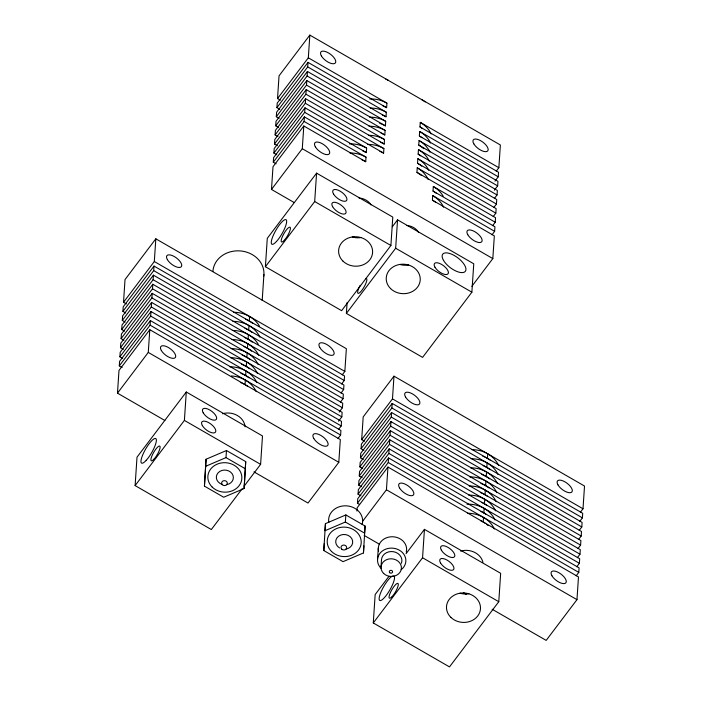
<?xml version="1.0" encoding="UTF-8"?>
<svg xmlns="http://www.w3.org/2000/svg" width="702" height="702" viewBox="0 0 702 702"><rect width="100%" height="100%" fill="white"/><g stroke="black" fill="none" stroke-linecap="round" stroke-linejoin="round"><path stroke-width="1.05" d="M204.44 486.135L206.063 459.231L226.474 450.517L245.718 461.618L244.568 481.432L244.094 488.531L223.692 497.244L204.44 486.135L206.063 459.231M244.094 488.531L245.718 461.618M323.806 550.552L325.43 523.648L345.84 514.935L365.084 526.035L363.46 552.948L343.05 561.661L323.806 550.552L324.271 543.453M164.873 420.489L117.48 393.155L118.989 370.437L149.789 329.694L340.321 439.575L338.812 462.302L308.011 503.044L253.975 471.884M122.122 367.523L119.287 365.891L119.594 361.346L150.395 320.603L340.926 430.493L340.619 435.038L338.004 438.504M122.718 358.432L119.893 356.809L120.191 352.264L151 311.521L341.532 421.402L341.225 425.947L338.601 429.413M123.324 349.35L120.498 347.718L120.797 343.173L151.597 302.43L342.128 412.311L341.83 416.856L338.557 421.191M123.929 340.259L121.104 338.627L121.402 334.082L152.202 293.339L342.734 403.229L342.436 407.765L339.154 412.1M124.535 331.168L121.7 329.536L122.008 325L152.808 284.257L343.339 394.138L343.041 398.683L340.417 402.149M125.14 322.086L122.306 320.454L122.613 315.909L153.413 275.166L343.945 385.047L343.638 389.592L341.023 393.059M125.737 312.995L122.911 311.363L123.21 306.818L154.019 266.076L344.55 375.956L344.243 380.502L341.62 383.968M126.342 303.905L123.517 302.272L125.026 279.554L155.826 238.812L346.358 348.692L344.849 371.419L342.225 374.886M242.216 488.697L211.328 529.545L135.117 485.591L137.004 457.195L186.284 392.006L262.495 435.96L260.609 464.355L244.182 486.091M117.48 393.155L148.28 352.413L149.789 329.694M119.287 365.891L150.088 325.149L150.395 320.603M119.893 356.809L150.693 316.067L151 311.521M120.498 347.718L151.299 306.976L151.597 302.43M121.104 338.627L151.904 297.885L152.202 293.339M121.7 329.536L152.51 288.794L152.808 284.257M122.306 320.454L153.106 279.712L153.413 275.166M122.911 311.363L153.712 270.621L154.019 266.076M123.517 302.272L154.317 261.53L155.826 238.812M135.117 485.591L184.398 420.401L186.284 392.006M205.589 466.33L226 457.616L226.474 450.517M245.059 384.635L245.358 380.089M245.656 375.552L245.963 371.007M246.262 366.462L246.56 361.916M246.867 357.371L247.165 352.825M247.473 348.28L247.771 343.743M248.069 339.198L248.376 334.652M248.675 330.107L248.982 325.561M249.28 321.016L249.579 316.47M262.188 300.491L263.917 274.482M265.4 266.725L267.286 238.32L316.576 173.14L392.787 217.094L390.9 245.489L341.62 310.679L265.4 266.725L314.689 201.535L316.576 173.14M294.235 202.571L271.49 189.443L272.999 166.725L303.799 125.983L365.724 161.697L366.023 157.151L304.098 121.437L304.405 116.892L366.321 152.606L366.628 148.061L304.703 112.346L305.01 107.81L383.599 153.133L383.906 148.587L305.309 103.264L305.607 98.719L384.205 144.042L384.503 139.505L305.914 94.173L306.212 89.628L384.81 134.959L385.108 130.414L306.511 85.082L306.818 80.546L385.407 125.869L385.714 121.323L307.116 76L307.423 71.455L386.012 116.778L386.319 112.232L307.722 66.909L308.02 62.364L386.618 107.696L386.916 103.15L308.327 57.818L309.836 35.1L500.368 144.981L498.859 167.708L496.235 171.174M276.114 163.803L273.297 162.18L273.604 157.634L304.405 116.892M276.72 154.712L273.903 153.097L274.201 148.552L305.01 107.81M277.343 145.639L274.508 144.007L274.807 139.461L305.607 98.719M277.948 136.557L275.114 134.916L275.412 130.37L306.212 89.628M278.554 127.466L275.71 125.825L276.018 121.288L306.818 80.546M279.159 118.375L276.316 116.743L276.614 112.197L307.423 71.455M279.765 109.293L276.921 107.652L277.22 103.106L308.02 62.364M280.361 100.202L277.527 98.561L279.036 75.842L309.836 35.1M271.49 189.443L302.29 148.701L303.799 125.983M325.43 523.648L324.956 530.747L345.366 522.034L364.619 533.143L365.084 526.035M392.295 226.79L397.551 219.84L473.762 263.794L471.876 292.19L422.595 357.379L346.376 313.425L347.104 302.501M345.366 522.034L345.84 514.935M356.932 511.038L357.151 507.792L387.952 467.049L578.483 576.93L576.974 599.657L546.174 640.399L492.146 609.231M359.336 504.334L357.45 503.246L357.757 498.701L388.557 457.958L579.089 567.848L578.79 572.384L576.166 575.859M360.889 495.787L358.055 494.155L358.362 489.619L389.162 448.876L579.694 558.757L579.387 563.302L576.772 566.768M361.495 486.705L358.661 485.073L358.959 480.528L389.768 439.785L580.3 549.666L579.992 554.211L577.369 557.678M362.092 477.614L359.266 475.982L359.564 471.437L390.365 430.695L580.896 540.575L580.598 545.121L577.974 548.587M362.697 468.524L359.872 466.891L360.17 462.346L390.97 421.604L581.502 531.493L581.203 536.038L578.58 539.505M363.303 459.441L360.468 457.809L360.775 453.264L391.576 412.522L582.107 522.402L581.809 526.948L579.185 530.414M363.908 450.351L361.074 448.718L361.381 444.173L392.181 403.431L582.713 513.311L582.406 517.857L579.791 521.323M364.505 441.26L361.679 439.627L363.188 416.909L393.989 376.167L584.52 486.047L583.011 508.774L580.387 512.241M363.46 552.948L363.934 545.849M346.376 313.425L395.665 248.236L397.551 219.84M406.054 553.694L424.447 529.361L500.658 573.315L498.78 601.711L449.491 666.9L373.28 622.946L375.166 594.541L388.969 576.289M377.527 559.529L378.281 548.174M381.01 567.014L381.493 559.766A10.214 8.836 3.8 0 1 393.532 551.719A10.214 8.836 3.8 0 1 401.412 563.267M362.855 520.981L386.442 489.768L387.952 467.049M357.45 503.246L388.259 462.504L388.557 457.958M358.055 494.155L388.855 453.413L389.162 448.876M358.661 485.073L389.461 444.331L389.768 439.785M359.266 475.982L390.066 435.24L390.365 430.695M359.872 466.891L390.672 426.149L390.97 421.604M360.468 457.809L391.277 417.067L391.576 412.522M361.074 448.718L391.874 407.976L392.181 403.431M361.679 439.627L392.479 398.885L393.989 376.167M421.112 175.281A28.378 24.552 3.8 0 0 416.944 172.367L417.242 167.822L495.84 213.145L493.216 216.611M421.709 166.19A28.378 24.552 3.8 0 0 417.55 163.276L417.848 158.731L496.446 204.054L493.822 207.529M420.717 155.853A28.378 24.552 3.8 0 0 418.146 154.186L418.453 149.64L497.042 194.972L494.427 198.438M423.675 148.666A28.378 24.552 3.8 0 0 418.752 145.095L419.059 140.558L497.648 185.881L494.375 190.216M421.928 137.671A28.378 24.552 3.8 0 0 419.357 136.012L419.656 131.467L498.253 176.79L494.98 181.125M422.525 128.589A28.378 24.552 3.8 0 0 419.963 126.922L420.261 122.376L498.859 167.708M435.784 202.43A28.378 24.552 3.8 0 0 432.406 200.158L432.713 195.612L494.629 231.327L492.014 234.793M436.39 193.34A28.378 24.552 3.8 0 0 433.011 191.067L433.309 186.521L495.235 222.236L492.611 225.702M373.28 622.946L422.56 557.757L424.447 529.361M471.849 286.328L492.822 258.59L494.331 235.863L432.406 200.158M494.629 231.327L494.936 226.781L433.011 191.067M495.235 222.236L495.542 217.69L416.944 172.367M495.84 213.145L496.138 208.599L417.55 163.276M496.446 204.054L496.744 199.517L418.146 154.186M497.042 194.972L497.349 190.426L418.752 145.095M497.648 185.881L497.955 181.335L419.357 136.012M498.253 176.79L498.552 172.244L419.963 126.922M483.222 521.99L483.52 517.444M483.827 512.899L484.126 508.362M484.424 503.817L484.731 499.271M485.029 494.726L485.336 490.18M485.635 485.635L485.933 481.089M486.24 476.553L486.539 472.007M486.837 467.462L487.144 462.916M487.442 458.371L487.75 453.825M277.527 98.561L308.327 57.818M276.921 107.652L307.722 66.909M276.316 116.743L307.116 76M275.71 125.825L306.511 85.082M275.114 134.916L305.914 94.173M274.508 144.007L305.309 103.264M273.903 153.097L304.703 112.346M273.297 162.18L304.098 121.437M302.29 148.701L492.822 258.59M314.689 201.535L390.9 245.489M395.665 248.236L471.876 292.19M353.009 236.46L354.905 237.557M154.317 261.53L344.849 371.419M392.479 398.885L583.011 508.774M153.712 270.621L344.243 380.502M391.874 407.976L582.406 517.857M153.106 279.712L343.638 389.592M391.277 417.067L581.809 526.948M152.51 288.794L343.041 398.683M390.672 426.149L581.203 536.038M151.904 297.885L342.436 407.765M390.066 435.24L580.598 545.121M151.299 306.976L341.83 416.856M389.461 444.331L579.992 554.211M150.693 316.067L341.225 425.947M388.855 453.413L579.387 563.302M150.088 325.149L340.619 435.038M388.259 462.504L578.79 572.384M148.28 352.413L338.812 462.302M386.442 489.768L576.974 599.657M184.398 420.401L260.609 464.355M422.56 557.757L498.78 601.711M364.171 535.433L379.343 544.182M463.706 592.83L466.549 594.471M226 457.616L245.252 468.725M393.734 575.816A14.189 3.519 -60 0 1 387.03 594.375A14.189 3.519 -60 0 1 379.756 595.331A14.189 3.519 -60 0 1 392.602 575.965M468.936 593.752A17.023 14.733 3.8 0 1 460.135 593.225M222.227 484.398A8.512 7.362 3.8 0 1 218.129 472.797A8.512 7.362 3.8 0 1 232.055 473.631A8.512 7.362 3.8 0 1 226.632 484.67M469.243 485.986A28.378 24.552 3.8 0 1 496.209 501.737M480.326 492.523A28.378 24.552 3.8 0 1 487.6 496.393M471.06 458.722A28.378 24.552 3.8 0 1 498.016 474.473M483.116 465.637A28.378 24.552 3.8 0 1 490.224 469.735M480.458 520.586A28.378 24.552 3.8 0 1 484.95 523.069M486.6 524.271A28.378 24.552 3.8 0 1 488.136 525.561M467.435 513.25A28.378 24.552 3.8 0 1 494.392 529.001M481.537 474.35A28.378 24.552 3.8 0 1 489.619 478.825M470.454 467.804A28.378 24.552 3.8 0 1 497.411 483.564M471.665 449.631A28.378 24.552 3.8 0 1 498.622 465.382M482.739 456.168A28.378 24.552 3.8 0 1 490.014 460.038M469.849 476.895A28.378 24.552 3.8 0 1 496.805 492.655M480.931 483.441A28.378 24.552 3.8 0 1 489.013 487.916M468.646 495.077A28.378 24.552 3.8 0 1 495.603 510.828M481.669 502.404A28.378 24.552 3.8 0 1 486.995 505.475M466.979 504.185A28.378 24.552 3.8 0 1 494.998 519.919M481.063 511.495A28.378 24.552 3.8 0 1 486.389 514.566M460.6 551.105A17.023 14.733 3.8 0 1 482.95 562.267M212.934 271.402A25.544 22.095 3.8 0 1 240.821 250.974A25.544 22.095 3.8 0 1 263.715 276.395M231.081 348.631A28.378 24.552 3.8 0 1 258.038 364.382M242.164 355.168A28.378 24.552 3.8 0 1 250.245 359.652M232.897 321.367A28.378 24.552 3.8 0 1 259.854 337.118M244.954 328.29A28.378 24.552 3.8 0 1 252.053 332.379M240.356 382.432A28.378 24.552 3.8 0 1 247.622 386.302M231.388 375.956A28.378 24.552 3.8 0 1 256.23 391.646M244.349 337.372A28.378 24.552 3.8 0 1 252.237 342.111M232.292 330.449A28.378 24.552 3.8 0 1 258.222 344.252M233.494 312.276A28.378 24.552 3.8 0 1 259.424 326.07M245.56 319.199A28.378 24.552 3.8 0 1 252.659 323.297M231.686 339.54A28.378 24.552 3.8 0 1 258.643 355.3M243.743 346.463A28.378 24.552 3.8 0 1 251.632 351.193M230.475 357.722A28.378 24.552 3.8 0 1 257.441 373.473M241.558 364.259A28.378 24.552 3.8 0 1 249.64 368.734M229.879 366.804A28.378 24.552 3.8 0 1 256.835 382.564M240.953 373.35A28.378 24.552 3.8 0 1 249.035 377.825M222.437 413.75A17.023 14.733 3.8 0 1 245.103 426.825M328.79 522.411A17.023 14.733 3.8 0 1 346.481 505.844A17.023 14.733 3.8 0 1 362.127 524.429M339.592 547.955A8.512 7.362 3.8 0 1 338.504 536.284A8.512 7.362 3.8 0 1 351.781 538.618A8.512 7.362 3.8 0 1 345.998 549.078M365.716 278.624A8.512 2.106 -60 0 1 365.005 285.293A8.512 2.106 -60 0 1 358.301 293.401A8.512 2.106 -60 0 1 360.187 285.319M408.696 265.005A17.023 14.733 3.8 0 1 399.894 264.47M361.056 237.53A17.023 14.733 3.8 0 1 352.264 237.004M378.58 551.368A14.189 12.276 3.8 0 1 392.55 536.749A14.189 12.276 3.8 0 1 406.274 552M381.177 568.444A14.189 12.276 3.8 0 1 382.186 551.114A14.189 12.276 3.8 0 1 402.211 552.325A14.189 12.276 3.8 0 1 401.202 569.655M432.713 195.612A28.378 24.552 3.8 0 1 443.585 207.169M359.055 198.025A14.189 12.276 3.8 0 1 370.963 204.896M419.059 140.558A28.378 24.552 3.8 0 1 429.931 152.115M369.77 98.973A28.378 24.552 3.8 0 1 386.916 103.15M419.656 131.467A28.378 24.552 3.8 0 1 430.537 143.024M382.897 105.87A28.378 24.552 3.8 0 1 386.618 107.696M417.848 158.731A28.378 24.552 3.8 0 1 428.72 170.288M385.67 79.019A28.378 24.552 3.8 0 1 388.425 80.423M382.292 114.961A28.378 24.552 3.8 0 1 386.012 116.778M370.235 108.038A28.378 24.552 3.8 0 1 386.319 112.232M379.721 123.324A28.378 24.552 3.8 0 1 385.407 125.869M369.024 126.211A28.378 24.552 3.8 0 1 385.108 130.414M369.629 117.129A28.378 24.552 3.8 0 1 385.714 121.323M368.418 135.302A28.378 24.552 3.8 0 1 384.503 139.505M381.081 133.134A28.378 24.552 3.8 0 1 384.81 134.959M380.475 142.225A28.378 24.552 3.8 0 1 384.205 144.042M367.813 144.393A28.378 24.552 3.8 0 1 383.906 148.587M379.879 151.316A28.378 24.552 3.8 0 1 383.599 153.133M349.482 143.884A28.378 24.552 3.8 0 1 366.628 148.061M362.601 150.79A28.378 24.552 3.8 0 1 366.321 152.606M349.938 152.957A28.378 24.552 3.8 0 1 366.023 157.151M361.995 159.872A28.378 24.552 3.8 0 1 365.724 161.697M418.453 149.64A28.378 24.552 3.8 0 1 429.326 161.197M420.261 122.376A28.378 24.552 3.8 0 1 431.133 133.933M417.242 167.822A28.378 24.552 3.8 0 1 428.115 179.379M433.309 186.521A28.378 24.552 3.8 0 1 443.155 196.121M406.686 225.5A14.189 12.276 3.8 0 1 418.594 232.362M421.77 99.658A28.378 24.552 3.8 0 1 425.149 101.93M450.859 617.356A17.023 14.733 3.8 0 0 479.677 612.477A17.023 14.733 3.8 0 0 459.907 593.216A17.023 14.733 3.8 0 0 450.859 617.356M392.207 596.481A8.512 2.106 -60 0 0 398.218 583.774A8.512 2.106 -60 0 0 390.61 592.093A8.512 2.106 -60 0 0 392.207 596.481M441.374 550.175A8.512 3.712 37.1 0 0 453.746 557.309A8.512 3.712 37.1 0 0 447.981 547.349A8.512 3.712 37.1 0 0 441.374 550.175M440.523 562.951A8.512 3.712 37.1 0 0 452.895 570.094A8.512 3.712 37.1 0 0 447.13 560.135A8.512 3.712 37.1 0 0 440.523 562.951M146.218 460.328A14.189 3.519 -60 0 0 156.221 439.162A14.189 3.519 -60 0 0 143.55 453.018A14.189 3.519 -60 0 0 146.218 460.328M154.045 459.126A8.512 2.106 -60 0 0 160.047 446.428A8.512 2.106 -60 0 0 152.448 454.738A8.512 2.106 -60 0 0 154.045 459.126M203.203 412.82A8.512 3.712 37.1 0 0 215.584 419.954A8.512 3.712 37.1 0 0 209.819 410.003A8.512 3.712 37.1 0 0 203.203 412.82M202.36 425.605A8.512 3.712 37.1 0 0 214.733 432.739A8.512 3.712 37.1 0 0 208.968 422.779A8.512 3.712 37.1 0 0 202.36 425.605M212.223 487.1A17.023 14.733 3.8 0 0 241.04 482.23A17.023 14.733 3.8 0 0 221.27 462.96A17.023 14.733 3.8 0 0 212.223 487.1M222.358 484.722A2.834 2.457 3.8 0 0 227.167 483.906A2.834 2.457 3.8 0 0 223.868 480.694A2.834 2.457 3.8 0 0 222.358 484.722M405.537 396.981A9.082 3.958 37.1 0 0 418.734 404.598A9.082 3.958 37.1 0 0 412.592 393.971A9.082 3.958 37.1 0 0 405.537 396.981M557.967 484.889A9.082 3.958 37.1 0 0 571.165 492.497A9.082 3.958 37.1 0 0 565.013 481.879A9.082 3.958 37.1 0 0 557.967 484.889M399.499 487.864A9.082 3.958 37.1 0 0 412.706 495.48A9.082 3.958 37.1 0 0 406.555 484.854A9.082 3.958 37.1 0 0 399.499 487.864M551.93 575.772A9.082 3.958 37.1 0 0 565.128 583.38A9.082 3.958 37.1 0 0 558.976 572.762A9.082 3.958 37.1 0 0 551.93 575.772M167.374 259.626A9.082 3.958 37.1 0 0 180.572 267.243A9.082 3.958 37.1 0 0 174.429 256.616A9.082 3.958 37.1 0 0 167.374 259.626M319.796 347.534A9.082 3.958 37.1 0 0 333.002 355.142A9.082 3.958 37.1 0 0 326.851 344.524A9.082 3.958 37.1 0 0 319.796 347.534M161.337 350.509A9.082 3.958 37.1 0 0 174.535 358.125A9.082 3.958 37.1 0 0 168.392 347.499A9.082 3.958 37.1 0 0 161.337 350.509M313.759 438.417A9.082 3.958 37.1 0 0 326.965 446.033A9.082 3.958 37.1 0 0 320.814 435.407A9.082 3.958 37.1 0 0 313.759 438.417M331.581 551.518A17.023 14.733 3.8 0 0 360.407 546.647A17.023 14.733 3.8 0 0 340.637 527.377A17.023 14.733 3.8 0 0 331.581 551.518M341.725 549.139A2.834 2.457 3.8 0 0 346.534 548.323A2.834 2.457 3.8 0 0 343.234 545.112A2.834 2.457 3.8 0 0 341.725 549.139M443.497 260.345A14.189 6.186 37.1 0 0 464.127 272.236A14.189 6.186 37.1 0 0 454.519 255.642A14.189 6.186 37.1 0 0 443.497 260.345M390.61 288.61A17.023 14.733 3.8 0 0 419.427 283.731A17.023 14.733 3.8 0 0 399.666 264.461A17.023 14.733 3.8 0 0 390.61 288.61M434.959 267.216A8.512 3.712 37.1 0 0 447.332 274.35A8.512 3.712 37.1 0 0 441.576 264.391A8.512 3.712 37.1 0 0 434.959 267.216M276.5 241.462A14.189 3.519 -60 0 0 286.513 220.288A14.189 3.519 -60 0 0 273.841 234.152A14.189 3.519 -60 0 0 276.5 241.462M342.98 261.135A17.023 14.733 3.8 0 0 371.797 256.256A17.023 14.733 3.8 0 0 352.035 236.995A17.023 14.733 3.8 0 0 342.98 261.135M284.336 240.26A8.512 2.106 -60 0 0 290.338 227.553A8.512 2.106 -60 0 0 282.73 235.872A8.512 2.106 -60 0 0 284.336 240.26M333.494 193.954A8.512 3.712 37.1 0 0 345.867 201.088A8.512 3.712 37.1 0 0 340.101 191.128A8.512 3.712 37.1 0 0 333.494 193.954M332.643 206.73A8.512 3.712 37.1 0 0 345.024 213.873A8.512 3.712 37.1 0 0 339.259 203.913A8.512 3.712 37.1 0 0 332.643 206.73M383.634 573.429A10.214 8.836 3.8 0 0 400.93 570.507A10.214 8.836 3.8 0 0 389.066 558.95A10.214 8.836 3.8 0 0 383.634 573.429M389.724 572.674A1.632 1.413 3.8 0 0 392.497 572.209A1.632 1.413 3.8 0 0 390.593 570.357A1.632 1.413 3.8 0 0 389.724 572.674M321.384 55.914A9.082 3.958 37.1 0 0 334.582 63.531A9.082 3.958 37.1 0 0 328.439 52.904A9.082 3.958 37.1 0 0 321.384 55.914M473.806 143.822A9.082 3.958 37.1 0 0 487.012 151.43A9.082 3.958 37.1 0 0 480.861 140.812A9.082 3.958 37.1 0 0 473.806 143.822M315.347 146.797A9.082 3.958 37.1 0 0 328.545 154.414A9.082 3.958 37.1 0 0 322.402 143.787A9.082 3.958 37.1 0 0 315.347 146.797M467.769 234.705A9.082 3.958 37.1 0 0 480.975 242.313A9.082 3.958 37.1 0 0 474.824 231.695A9.082 3.958 37.1 0 0 467.769 234.705"/></g></svg>
